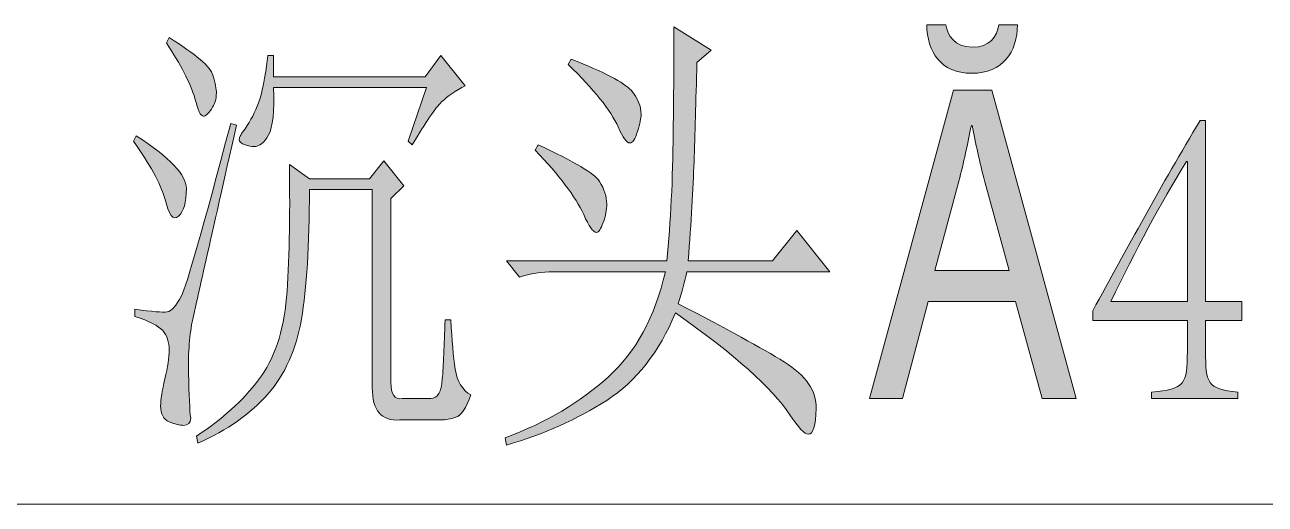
# Model space of a CAD drawing. Header units: inches. Extents: x 57 to 395, y 104 to 257.
# Drawn here: x 166.78 to 185.92, y 229.64 to 237.04 of the extents above; entities that cross this region are included whole.
import ezdxf

# ---------------------------------------------------------------- set-up
doc = ezdxf.new("R2010")
doc.units = ezdxf.units.IN
doc.header["$MEASUREMENT"] = 0

# ---------------------------------------------------------------- blocks, each defined once
blk = doc.blocks.new('block 208')
at = {"color": 4, "lineweight": 15}
blk.add_lwpolyline([(205.199, 229.638), (165.002, 229.638)], dxfattribs=at)
blk = doc.blocks.new('block 211')
at = {"lineweight": 0}
blk.add_open_spline([(168.499, 235.324), (169.014, 234.993), (169.272, 234.721), (169.272, 234.51), (169.272, 234.298), (169.231, 234.156), (169.15, 234.083), (169.069, 234.009), (169, 234.101), (168.941, 234.358), (168.867, 234.597), (168.705, 234.892), (168.455, 235.241), (168.455, 235.241), (168.499, 235.324), (168.499, 235.324)], degree=3, knots=[0, 0, 0, 0, 1, 1, 1, 2, 2, 2, 3, 3, 3, 4, 4, 4, 5, 5, 5, 5], dxfattribs=at)
blk = doc.blocks.new('block 212')
at = {"lineweight": 0}
blk.add_open_spline([(170.044, 235.489), (169.647, 233.724), (169.423, 232.726), (169.371, 232.496), (169.32, 232.266), (169.298, 231.986), (169.305, 231.655), (169.312, 231.324), (169.323, 231.094), (169.338, 230.965), (169.338, 230.892), (169.301, 230.855), (169.228, 230.855), (169.169, 230.855), (169.095, 230.873), (169.007, 230.91), (168.919, 230.947), (168.874, 231.03), (168.874, 231.158), (168.874, 231.25), (168.897, 231.388), (168.941, 231.572), (168.985, 231.756), (169.007, 231.903), (169.007, 232.013), (169.007, 232.142), (168.974, 232.243), (168.908, 232.317), (168.841, 232.39), (168.698, 232.464), (168.477, 232.537), (168.477, 232.537), (168.477, 232.648), (168.477, 232.648), (168.742, 232.611), (168.908, 232.597), (168.974, 232.607), (169.04, 232.616), (169.114, 232.698), (169.194, 232.855), (169.275, 233.011), (169.529, 233.898), (169.956, 235.517), (169.956, 235.517), (170.044, 235.489), (170.044, 235.489)], degree=3, knots=[0, 0, 0, 0, 1, 1, 1, 2, 2, 2, 3, 3, 3, 4, 4, 4, 5, 5, 5, 6, 6, 6, 7, 7, 7, 8, 8, 8, 9, 9, 9, 10, 10, 10, 11, 11, 11, 12, 12, 12, 13, 13, 13, 14, 14, 14, 15, 15, 15, 15], dxfattribs=at)
blk = doc.blocks.new('block 213')
at = {"lineweight": 0}
blk.add_open_spline([(169.007, 236.841), (169.419, 236.583), (169.643, 236.39), (169.68, 236.262), (169.717, 236.133), (169.735, 236.041), (169.735, 235.986), (169.735, 235.894), (169.71, 235.811), (169.658, 235.738), (169.606, 235.664), (169.566, 235.627), (169.537, 235.627), (169.492, 235.627), (169.448, 235.719), (169.404, 235.903), (169.331, 236.142), (169.183, 236.427), (168.963, 236.758), (168.963, 236.758), (169.007, 236.841), (169.007, 236.841)], degree=3, knots=[0, 0, 0, 0, 1, 1, 1, 2, 2, 2, 3, 3, 3, 4, 4, 4, 5, 5, 5, 6, 6, 6, 7, 7, 7, 7], dxfattribs=at)
blk = doc.blocks.new('block 214')
at = {"lineweight": 0}
blk.add_open_spline([(170.861, 234.883), (170.861, 234.883), (171.17, 234.662), (171.17, 234.662), (171.17, 234.662), (172.097, 234.662), (172.097, 234.662), (172.097, 234.662), (172.317, 234.938), (172.317, 234.938), (172.317, 234.938), (172.627, 234.551), (172.627, 234.551), (172.627, 234.551), (172.428, 234.358), (172.428, 234.358), (172.428, 234.358), (172.428, 231.517), (172.428, 231.517), (172.428, 231.333), (172.486, 231.25), (172.604, 231.269), (172.604, 231.269), (173.046, 231.269), (173.046, 231.269), (173.148, 231.269), (173.207, 231.37), (173.222, 231.572), (173.237, 231.774), (173.251, 232.078), (173.266, 232.482), (173.266, 232.482), (173.355, 232.482), (173.355, 232.482), (173.369, 232.17), (173.391, 231.917), (173.421, 231.724), (173.45, 231.531), (173.531, 231.397), (173.663, 231.324), (173.59, 231.122), (173.513, 231.006), (173.432, 230.979), (173.351, 230.951), (173.273, 230.938), (173.2, 230.938), (173.2, 230.938), (172.56, 230.938), (172.56, 230.938), (172.281, 230.92), (172.141, 231.085), (172.141, 231.434), (172.141, 231.434), (172.141, 234.496), (172.141, 234.496), (172.141, 234.496), (171.17, 234.496), (171.17, 234.496), (171.17, 233.632), (171.129, 232.965), (171.048, 232.496), (170.967, 232.027), (170.795, 231.641), (170.53, 231.338), (170.265, 231.034), (169.904, 230.782), (169.448, 230.579), (169.448, 230.579), (169.426, 230.689), (169.426, 230.689), (169.824, 230.947), (170.144, 231.237), (170.386, 231.558), (170.629, 231.88), (170.773, 232.303), (170.817, 232.827), (170.861, 233.352), (170.875, 234.036), (170.861, 234.883)], degree=3, knots=[0, 0, 0, 0, 1, 1, 1, 2, 2, 2, 3, 3, 3, 4, 4, 4, 5, 5, 5, 6, 6, 6, 7, 7, 7, 8, 8, 8, 9, 9, 9, 10, 10, 10, 11, 11, 11, 12, 12, 12, 13, 13, 13, 14, 14, 14, 15, 15, 15, 16, 16, 16, 17, 17, 17, 18, 18, 18, 19, 19, 19, 20, 20, 20, 21, 21, 21, 22, 22, 22, 23, 23, 23, 24, 24, 24, 25, 25, 25, 26, 26, 26, 26], dxfattribs=at)
blk = doc.blocks.new('block 215')
at = {"lineweight": 0}
blk.add_open_spline([(172.693, 235.241), (172.693, 235.241), (172.98, 236.069), (172.98, 236.069), (172.98, 236.069), (170.618, 236.069), (170.618, 236.069), (170.632, 235.701), (170.607, 235.457), (170.541, 235.338), (170.475, 235.218), (170.398, 235.159), (170.309, 235.159), (170.279, 235.159), (170.235, 235.167), (170.177, 235.186), (170.118, 235.204), (170.088, 235.232), (170.088, 235.269), (170.088, 235.305), (170.118, 235.36), (170.177, 235.434), (170.265, 235.563), (170.334, 235.696), (170.386, 235.834), (170.438, 235.972), (170.486, 236.216), (170.53, 236.565), (170.53, 236.565), (170.618, 236.565), (170.618, 236.565), (170.618, 236.565), (170.618, 236.234), (170.618, 236.234), (170.618, 236.234), (172.958, 236.234), (172.958, 236.234), (172.958, 236.234), (173.2, 236.565), (173.2, 236.565), (173.2, 236.565), (173.575, 236.096), (173.575, 236.096), (173.428, 236.023), (173.307, 235.94), (173.211, 235.848), (173.115, 235.756), (172.965, 235.535), (172.759, 235.186), (172.759, 235.186), (172.693, 235.241), (172.693, 235.241)], degree=3, knots=[0, 0, 0, 0, 1, 1, 1, 2, 2, 2, 3, 3, 3, 4, 4, 4, 5, 5, 5, 6, 6, 6, 7, 7, 7, 8, 8, 8, 9, 9, 9, 10, 10, 10, 11, 11, 11, 12, 12, 12, 13, 13, 13, 14, 14, 14, 15, 15, 15, 16, 16, 16, 17, 17, 17, 17], dxfattribs=at)
blk = doc.blocks.new('block 216')
at = {"lineweight": 0}
blk.add_open_spline([(168.499, 235.324), (169.014, 234.993), (169.272, 234.721), (169.272, 234.51), (169.272, 234.298), (169.231, 234.156), (169.15, 234.083), (169.069, 234.009), (169, 234.101), (168.941, 234.358), (168.867, 234.597), (168.705, 234.892), (168.455, 235.241), (168.455, 235.241), (168.499, 235.324), (168.499, 235.324)], degree=3, knots=[0, 0, 0, 0, 1, 1, 1, 2, 2, 2, 3, 3, 3, 4, 4, 4, 5, 5, 5, 5], dxfattribs=at)
blk = doc.blocks.new('block 217')
at = {"lineweight": 0}
blk.add_open_spline([(170.044, 235.489), (169.647, 233.724), (169.423, 232.726), (169.371, 232.496), (169.32, 232.266), (169.298, 231.986), (169.305, 231.655), (169.312, 231.324), (169.323, 231.094), (169.338, 230.965), (169.338, 230.892), (169.301, 230.855), (169.228, 230.855), (169.169, 230.855), (169.095, 230.873), (169.007, 230.91), (168.919, 230.947), (168.874, 231.03), (168.874, 231.158), (168.874, 231.25), (168.897, 231.388), (168.941, 231.572), (168.985, 231.756), (169.007, 231.903), (169.007, 232.013), (169.007, 232.142), (168.974, 232.243), (168.908, 232.317), (168.841, 232.39), (168.698, 232.464), (168.477, 232.537), (168.477, 232.537), (168.477, 232.648), (168.477, 232.648), (168.742, 232.611), (168.908, 232.597), (168.974, 232.607), (169.04, 232.616), (169.114, 232.698), (169.194, 232.855), (169.275, 233.011), (169.529, 233.898), (169.956, 235.517), (169.956, 235.517), (170.044, 235.489), (170.044, 235.489)], degree=3, knots=[0, 0, 0, 0, 1, 1, 1, 2, 2, 2, 3, 3, 3, 4, 4, 4, 5, 5, 5, 6, 6, 6, 7, 7, 7, 8, 8, 8, 9, 9, 9, 10, 10, 10, 11, 11, 11, 12, 12, 12, 13, 13, 13, 14, 14, 14, 15, 15, 15, 15], dxfattribs=at)
blk = doc.blocks.new('block 218')
at = {"lineweight": 0}
blk.add_open_spline([(169.007, 236.841), (169.419, 236.583), (169.643, 236.39), (169.68, 236.262), (169.717, 236.133), (169.735, 236.041), (169.735, 235.986), (169.735, 235.894), (169.71, 235.811), (169.658, 235.738), (169.606, 235.664), (169.566, 235.627), (169.537, 235.627), (169.492, 235.627), (169.448, 235.719), (169.404, 235.903), (169.331, 236.142), (169.183, 236.427), (168.963, 236.758), (168.963, 236.758), (169.007, 236.841), (169.007, 236.841)], degree=3, knots=[0, 0, 0, 0, 1, 1, 1, 2, 2, 2, 3, 3, 3, 4, 4, 4, 5, 5, 5, 6, 6, 6, 7, 7, 7, 7], dxfattribs=at)
blk = doc.blocks.new('block 219')
at = {"lineweight": 0}
blk.add_open_spline([(170.861, 234.883), (170.861, 234.883), (171.17, 234.662), (171.17, 234.662), (171.17, 234.662), (172.097, 234.662), (172.097, 234.662), (172.097, 234.662), (172.317, 234.938), (172.317, 234.938), (172.317, 234.938), (172.627, 234.551), (172.627, 234.551), (172.627, 234.551), (172.428, 234.358), (172.428, 234.358), (172.428, 234.358), (172.428, 231.517), (172.428, 231.517), (172.428, 231.333), (172.486, 231.25), (172.604, 231.269), (172.604, 231.269), (173.046, 231.269), (173.046, 231.269), (173.148, 231.269), (173.207, 231.37), (173.222, 231.572), (173.237, 231.774), (173.251, 232.078), (173.266, 232.482), (173.266, 232.482), (173.355, 232.482), (173.355, 232.482), (173.369, 232.17), (173.391, 231.917), (173.421, 231.724), (173.45, 231.531), (173.531, 231.397), (173.663, 231.324), (173.59, 231.122), (173.513, 231.006), (173.432, 230.979), (173.351, 230.951), (173.273, 230.938), (173.2, 230.938), (173.2, 230.938), (172.56, 230.938), (172.56, 230.938), (172.281, 230.92), (172.141, 231.085), (172.141, 231.434), (172.141, 231.434), (172.141, 234.496), (172.141, 234.496), (172.141, 234.496), (171.17, 234.496), (171.17, 234.496), (171.17, 233.632), (171.129, 232.965), (171.048, 232.496), (170.967, 232.027), (170.795, 231.641), (170.53, 231.338), (170.265, 231.034), (169.904, 230.782), (169.448, 230.579), (169.448, 230.579), (169.426, 230.689), (169.426, 230.689), (169.824, 230.947), (170.144, 231.237), (170.386, 231.558), (170.629, 231.88), (170.773, 232.303), (170.817, 232.827), (170.861, 233.352), (170.875, 234.036), (170.861, 234.883)], degree=3, knots=[0, 0, 0, 0, 1, 1, 1, 2, 2, 2, 3, 3, 3, 4, 4, 4, 5, 5, 5, 6, 6, 6, 7, 7, 7, 8, 8, 8, 9, 9, 9, 10, 10, 10, 11, 11, 11, 12, 12, 12, 13, 13, 13, 14, 14, 14, 15, 15, 15, 16, 16, 16, 17, 17, 17, 18, 18, 18, 19, 19, 19, 20, 20, 20, 21, 21, 21, 22, 22, 22, 23, 23, 23, 24, 24, 24, 25, 25, 25, 26, 26, 26, 26], dxfattribs=at)
blk = doc.blocks.new('block 220')
at = {"lineweight": 0}
blk.add_open_spline([(172.693, 235.241), (172.693, 235.241), (172.98, 236.069), (172.98, 236.069), (172.98, 236.069), (170.618, 236.069), (170.618, 236.069), (170.632, 235.701), (170.607, 235.457), (170.541, 235.338), (170.475, 235.218), (170.398, 235.159), (170.309, 235.159), (170.279, 235.159), (170.235, 235.167), (170.177, 235.186), (170.118, 235.204), (170.088, 235.232), (170.088, 235.269), (170.088, 235.305), (170.118, 235.36), (170.177, 235.434), (170.265, 235.563), (170.334, 235.696), (170.386, 235.834), (170.438, 235.972), (170.486, 236.216), (170.53, 236.565), (170.53, 236.565), (170.618, 236.565), (170.618, 236.565), (170.618, 236.565), (170.618, 236.234), (170.618, 236.234), (170.618, 236.234), (172.958, 236.234), (172.958, 236.234), (172.958, 236.234), (173.2, 236.565), (173.2, 236.565), (173.2, 236.565), (173.575, 236.096), (173.575, 236.096), (173.428, 236.023), (173.307, 235.94), (173.211, 235.848), (173.115, 235.756), (172.965, 235.535), (172.759, 235.186), (172.759, 235.186), (172.693, 235.241), (172.693, 235.241)], degree=3, knots=[0, 0, 0, 0, 1, 1, 1, 2, 2, 2, 3, 3, 3, 4, 4, 4, 5, 5, 5, 6, 6, 6, 7, 7, 7, 8, 8, 8, 9, 9, 9, 10, 10, 10, 11, 11, 11, 12, 12, 12, 13, 13, 13, 14, 14, 14, 15, 15, 15, 16, 16, 16, 17, 17, 17, 17], dxfattribs=at)
blk = doc.blocks.new('block 221')
h = blk.add_hatch(color=2)
h.dxf.hatch_style = 2
edge = h.paths.add_edge_path()
edge.add_spline(control_points=[(168.499, 235.324), (169.014, 234.993), (169.272, 234.721), (169.272, 234.51), (169.272, 234.298), (169.231, 234.156), (169.15, 234.083), (169.069, 234.009), (169, 234.101), (168.941, 234.358), (168.867, 234.597), (168.705, 234.892), (168.455, 235.241), (168.455, 235.241), (168.499, 235.324), (168.499, 235.324)], knot_values=[0, 0, 0, 0, 1, 1, 1, 2, 2, 2, 3, 3, 3, 4, 4, 4, 5, 5, 5, 5], degree=3, periodic=1)
edge = h.paths.add_edge_path()
edge.add_spline(control_points=[(170.044, 235.489), (169.647, 233.724), (169.423, 232.726), (169.371, 232.496), (169.32, 232.266), (169.298, 231.986), (169.305, 231.655), (169.312, 231.324), (169.323, 231.094), (169.338, 230.965), (169.338, 230.892), (169.301, 230.855), (169.228, 230.855), (169.169, 230.855), (169.095, 230.873), (169.007, 230.91), (168.919, 230.947), (168.874, 231.03), (168.874, 231.158), (168.874, 231.25), (168.897, 231.388), (168.941, 231.572), (168.985, 231.756), (169.007, 231.903), (169.007, 232.013), (169.007, 232.142), (168.974, 232.243), (168.908, 232.317), (168.841, 232.39), (168.698, 232.464), (168.477, 232.537), (168.477, 232.537), (168.477, 232.648), (168.477, 232.648), (168.742, 232.611), (168.908, 232.597), (168.974, 232.607), (169.04, 232.616), (169.114, 232.698), (169.194, 232.855), (169.275, 233.011), (169.529, 233.898), (169.956, 235.517), (169.956, 235.517), (170.044, 235.489), (170.044, 235.489)], knot_values=[0, 0, 0, 0, 1, 1, 1, 2, 2, 2, 3, 3, 3, 4, 4, 4, 5, 5, 5, 6, 6, 6, 7, 7, 7, 8, 8, 8, 9, 9, 9, 10, 10, 10, 11, 11, 11, 12, 12, 12, 13, 13, 13, 14, 14, 14, 15, 15, 15, 15], degree=3, periodic=1)
edge = h.paths.add_edge_path()
edge.add_spline(control_points=[(169.007, 236.841), (169.419, 236.583), (169.643, 236.39), (169.68, 236.262), (169.717, 236.133), (169.735, 236.041), (169.735, 235.986), (169.735, 235.894), (169.71, 235.811), (169.658, 235.738), (169.606, 235.664), (169.566, 235.627), (169.537, 235.627), (169.492, 235.627), (169.448, 235.719), (169.404, 235.903), (169.331, 236.142), (169.183, 236.427), (168.963, 236.758), (168.963, 236.758), (169.007, 236.841), (169.007, 236.841)], knot_values=[0, 0, 0, 0, 1, 1, 1, 2, 2, 2, 3, 3, 3, 4, 4, 4, 5, 5, 5, 6, 6, 6, 7, 7, 7, 7], degree=3, periodic=1)
edge = h.paths.add_edge_path()
edge.add_spline(control_points=[(170.861, 234.883), (170.861, 234.883), (171.17, 234.662), (171.17, 234.662), (171.17, 234.662), (172.097, 234.662), (172.097, 234.662), (172.097, 234.662), (172.317, 234.938), (172.317, 234.938), (172.317, 234.938), (172.627, 234.551), (172.627, 234.551), (172.627, 234.551), (172.428, 234.358), (172.428, 234.358), (172.428, 234.358), (172.428, 231.517), (172.428, 231.517), (172.428, 231.333), (172.486, 231.25), (172.604, 231.269), (172.604, 231.269), (173.046, 231.269), (173.046, 231.269), (173.148, 231.269), (173.207, 231.37), (173.222, 231.572), (173.237, 231.774), (173.251, 232.078), (173.266, 232.482), (173.266, 232.482), (173.355, 232.482), (173.355, 232.482), (173.369, 232.17), (173.391, 231.917), (173.421, 231.724), (173.45, 231.531), (173.531, 231.397), (173.663, 231.324), (173.59, 231.122), (173.513, 231.006), (173.432, 230.979), (173.351, 230.951), (173.273, 230.938), (173.2, 230.938), (173.2, 230.938), (172.56, 230.938), (172.56, 230.938), (172.281, 230.92), (172.141, 231.085), (172.141, 231.434), (172.141, 231.434), (172.141, 234.496), (172.141, 234.496), (172.141, 234.496), (171.17, 234.496), (171.17, 234.496), (171.17, 233.632), (171.129, 232.965), (171.048, 232.496), (170.967, 232.027), (170.795, 231.641), (170.53, 231.338), (170.265, 231.034), (169.904, 230.782), (169.448, 230.579), (169.448, 230.579), (169.426, 230.689), (169.426, 230.689), (169.824, 230.947), (170.144, 231.237), (170.386, 231.558), (170.629, 231.88), (170.773, 232.303), (170.817, 232.827), (170.861, 233.352), (170.875, 234.036), (170.861, 234.883)], knot_values=[0, 0, 0, 0, 1, 1, 1, 2, 2, 2, 3, 3, 3, 4, 4, 4, 5, 5, 5, 6, 6, 6, 7, 7, 7, 8, 8, 8, 9, 9, 9, 10, 10, 10, 11, 11, 11, 12, 12, 12, 13, 13, 13, 14, 14, 14, 15, 15, 15, 16, 16, 16, 17, 17, 17, 18, 18, 18, 19, 19, 19, 20, 20, 20, 21, 21, 21, 22, 22, 22, 23, 23, 23, 24, 24, 24, 25, 25, 25, 26, 26, 26, 26], degree=3, periodic=1)
edge = h.paths.add_edge_path()
edge.add_spline(control_points=[(172.693, 235.241), (172.693, 235.241), (172.98, 236.069), (172.98, 236.069), (172.98, 236.069), (170.618, 236.069), (170.618, 236.069), (170.632, 235.701), (170.607, 235.457), (170.541, 235.338), (170.475, 235.218), (170.398, 235.159), (170.309, 235.159), (170.279, 235.159), (170.235, 235.167), (170.177, 235.186), (170.118, 235.204), (170.088, 235.232), (170.088, 235.269), (170.088, 235.305), (170.118, 235.36), (170.177, 235.434), (170.265, 235.563), (170.334, 235.696), (170.386, 235.834), (170.438, 235.972), (170.486, 236.216), (170.53, 236.565), (170.53, 236.565), (170.618, 236.565), (170.618, 236.565), (170.618, 236.565), (170.618, 236.234), (170.618, 236.234), (170.618, 236.234), (172.958, 236.234), (172.958, 236.234), (172.958, 236.234), (173.2, 236.565), (173.2, 236.565), (173.2, 236.565), (173.575, 236.096), (173.575, 236.096), (173.428, 236.023), (173.307, 235.94), (173.211, 235.848), (173.115, 235.756), (172.965, 235.535), (172.759, 235.186), (172.759, 235.186), (172.693, 235.241), (172.693, 235.241)], knot_values=[0, 0, 0, 0, 1, 1, 1, 2, 2, 2, 3, 3, 3, 4, 4, 4, 5, 5, 5, 6, 6, 6, 7, 7, 7, 8, 8, 8, 9, 9, 9, 10, 10, 10, 11, 11, 11, 12, 12, 12, 13, 13, 13, 14, 14, 14, 15, 15, 15, 16, 16, 16, 17, 17, 17, 17], degree=3, periodic=1)
at = {"lineweight": 0}
for points, knots in [([(169.007, 236.841), (169.419, 236.583), (169.643, 236.39), (169.68, 236.262), (169.717, 236.133), (169.735, 236.041), (169.735, 235.986), (169.735, 235.894), (169.71, 235.811), (169.658, 235.738), (169.606, 235.664), (169.566, 235.627), (169.537, 235.627), (169.492, 235.627), (169.448, 235.719), (169.404, 235.903), (169.331, 236.142), (169.183, 236.427), (168.963, 236.758), (168.963, 236.758), (169.007, 236.841), (169.007, 236.841)], [0, 0, 0, 0, 1, 1, 1, 2, 2, 2, 3, 3, 3, 4, 4, 4, 5, 5, 5, 6, 6, 6, 7, 7, 7, 7]), ([(172.693, 235.241), (172.693, 235.241), (172.98, 236.069), (172.98, 236.069), (172.98, 236.069), (170.618, 236.069), (170.618, 236.069), (170.632, 235.701), (170.607, 235.457), (170.541, 235.338), (170.475, 235.218), (170.398, 235.159), (170.309, 235.159), (170.279, 235.159), (170.235, 235.167), (170.177, 235.186), (170.118, 235.204), (170.088, 235.232), (170.088, 235.269), (170.088, 235.305), (170.118, 235.36), (170.177, 235.434), (170.265, 235.563), (170.334, 235.696), (170.386, 235.834), (170.438, 235.972), (170.486, 236.216), (170.53, 236.565), (170.53, 236.565), (170.618, 236.565), (170.618, 236.565), (170.618, 236.565), (170.618, 236.234), (170.618, 236.234), (170.618, 236.234), (172.958, 236.234), (172.958, 236.234), (172.958, 236.234), (173.2, 236.565), (173.2, 236.565), (173.2, 236.565), (173.575, 236.096), (173.575, 236.096), (173.428, 236.023), (173.307, 235.94), (173.211, 235.848), (173.115, 235.756), (172.965, 235.535), (172.759, 235.186), (172.759, 235.186), (172.693, 235.241), (172.693, 235.241)], [0, 0, 0, 0, 1, 1, 1, 2, 2, 2, 3, 3, 3, 4, 4, 4, 5, 5, 5, 6, 6, 6, 7, 7, 7, 8, 8, 8, 9, 9, 9, 10, 10, 10, 11, 11, 11, 12, 12, 12, 13, 13, 13, 14, 14, 14, 15, 15, 15, 16, 16, 16, 17, 17, 17, 17]), ([(170.044, 235.489), (169.647, 233.724), (169.423, 232.726), (169.371, 232.496), (169.32, 232.266), (169.298, 231.986), (169.305, 231.655), (169.312, 231.324), (169.323, 231.094), (169.338, 230.965), (169.338, 230.892), (169.301, 230.855), (169.228, 230.855), (169.169, 230.855), (169.095, 230.873), (169.007, 230.91), (168.919, 230.947), (168.874, 231.03), (168.874, 231.158), (168.874, 231.25), (168.897, 231.388), (168.941, 231.572), (168.985, 231.756), (169.007, 231.903), (169.007, 232.013), (169.007, 232.142), (168.974, 232.243), (168.908, 232.317), (168.841, 232.39), (168.698, 232.464), (168.477, 232.537), (168.477, 232.537), (168.477, 232.648), (168.477, 232.648), (168.742, 232.611), (168.908, 232.597), (168.974, 232.607), (169.04, 232.616), (169.114, 232.698), (169.194, 232.855), (169.275, 233.011), (169.529, 233.898), (169.956, 235.517), (169.956, 235.517), (170.044, 235.489), (170.044, 235.489)], [0, 0, 0, 0, 1, 1, 1, 2, 2, 2, 3, 3, 3, 4, 4, 4, 5, 5, 5, 6, 6, 6, 7, 7, 7, 8, 8, 8, 9, 9, 9, 10, 10, 10, 11, 11, 11, 12, 12, 12, 13, 13, 13, 14, 14, 14, 15, 15, 15, 15]), ([(168.499, 235.324), (169.014, 234.993), (169.272, 234.721), (169.272, 234.51), (169.272, 234.298), (169.231, 234.156), (169.15, 234.083), (169.069, 234.009), (169, 234.101), (168.941, 234.358), (168.867, 234.597), (168.705, 234.892), (168.455, 235.241), (168.455, 235.241), (168.499, 235.324), (168.499, 235.324)], [0, 0, 0, 0, 1, 1, 1, 2, 2, 2, 3, 3, 3, 4, 4, 4, 5, 5, 5, 5]), ([(170.861, 234.883), (170.861, 234.883), (171.17, 234.662), (171.17, 234.662), (171.17, 234.662), (172.097, 234.662), (172.097, 234.662), (172.097, 234.662), (172.317, 234.938), (172.317, 234.938), (172.317, 234.938), (172.627, 234.551), (172.627, 234.551), (172.627, 234.551), (172.428, 234.358), (172.428, 234.358), (172.428, 234.358), (172.428, 231.517), (172.428, 231.517), (172.428, 231.333), (172.486, 231.25), (172.604, 231.269), (172.604, 231.269), (173.046, 231.269), (173.046, 231.269), (173.148, 231.269), (173.207, 231.37), (173.222, 231.572), (173.237, 231.774), (173.251, 232.078), (173.266, 232.482), (173.266, 232.482), (173.355, 232.482), (173.355, 232.482), (173.369, 232.17), (173.391, 231.917), (173.421, 231.724), (173.45, 231.531), (173.531, 231.397), (173.663, 231.324), (173.59, 231.122), (173.513, 231.006), (173.432, 230.979), (173.351, 230.951), (173.273, 230.938), (173.2, 230.938), (173.2, 230.938), (172.56, 230.938), (172.56, 230.938), (172.281, 230.92), (172.141, 231.085), (172.141, 231.434), (172.141, 231.434), (172.141, 234.496), (172.141, 234.496), (172.141, 234.496), (171.17, 234.496), (171.17, 234.496), (171.17, 233.632), (171.129, 232.965), (171.048, 232.496), (170.967, 232.027), (170.795, 231.641), (170.53, 231.338), (170.265, 231.034), (169.904, 230.782), (169.448, 230.579), (169.448, 230.579), (169.426, 230.689), (169.426, 230.689), (169.824, 230.947), (170.144, 231.237), (170.386, 231.558), (170.629, 231.88), (170.773, 232.303), (170.817, 232.827), (170.861, 233.352), (170.875, 234.036), (170.861, 234.883)], [0, 0, 0, 0, 1, 1, 1, 2, 2, 2, 3, 3, 3, 4, 4, 4, 5, 5, 5, 6, 6, 6, 7, 7, 7, 8, 8, 8, 9, 9, 9, 10, 10, 10, 11, 11, 11, 12, 12, 12, 13, 13, 13, 14, 14, 14, 15, 15, 15, 16, 16, 16, 17, 17, 17, 18, 18, 18, 19, 19, 19, 20, 20, 20, 21, 21, 21, 22, 22, 22, 23, 23, 23, 24, 24, 24, 25, 25, 25, 26, 26, 26, 26])]:
    blk.add_open_spline(points, degree=3, knots=knots, dxfattribs=at)
blk = doc.blocks.new('block 222')
at = {"lineweight": 0}
blk.add_open_spline([(177.371, 236.648), (177.371, 236.648), (177.151, 236.455), (177.151, 236.455), (177.136, 235.848), (177.121, 235.338), (177.107, 234.924), (177.092, 234.51), (177.062, 234), (177.018, 233.393), (177.018, 233.393), (178.32, 233.393), (178.32, 233.393), (178.32, 233.393), (178.695, 233.862), (178.695, 233.862), (178.695, 233.862), (179.203, 233.227), (179.203, 233.227), (179.203, 233.227), (176.996, 233.227), (176.996, 233.227), (176.967, 233.08), (176.922, 232.914), (176.864, 232.731), (177.614, 232.345), (178.158, 232.046), (178.497, 231.834), (178.835, 231.622), (179.001, 231.383), (178.993, 231.117), (178.986, 230.85), (178.945, 230.717), (178.872, 230.717), (178.813, 230.717), (178.717, 230.818), (178.585, 231.02), (178.32, 231.425), (177.732, 231.949), (176.82, 232.593), (176.569, 231.986), (176.216, 231.535), (175.76, 231.241), (175.304, 230.947), (174.789, 230.717), (174.215, 230.551), (174.215, 230.551), (174.193, 230.662), (174.193, 230.662), (174.826, 230.901), (175.355, 231.214), (175.782, 231.6), (176.209, 231.986), (176.503, 232.528), (176.665, 233.227), (176.665, 233.227), (174.944, 233.227), (174.944, 233.227), (174.752, 233.227), (174.576, 233.2), (174.414, 233.145), (174.414, 233.145), (174.215, 233.393), (174.215, 233.393), (174.215, 233.393), (176.687, 233.393), (176.687, 233.393), (176.746, 234), (176.779, 234.657), (176.786, 235.365), (176.794, 236.073), (176.797, 236.62), (176.797, 237.007), (176.797, 237.007), (177.371, 236.648), (177.371, 236.648)], degree=3, knots=[0, 0, 0, 0, 1, 1, 1, 2, 2, 2, 3, 3, 3, 4, 4, 4, 5, 5, 5, 6, 6, 6, 7, 7, 7, 8, 8, 8, 9, 9, 9, 10, 10, 10, 11, 11, 11, 12, 12, 12, 13, 13, 13, 14, 14, 14, 15, 15, 15, 16, 16, 16, 17, 17, 17, 18, 18, 18, 19, 19, 19, 20, 20, 20, 21, 21, 21, 22, 22, 22, 23, 23, 23, 24, 24, 24, 25, 25, 25, 25], dxfattribs=at)
blk = doc.blocks.new('block 223')
at = {"lineweight": 0}
blk.add_open_spline([(174.701, 235.186), (175.26, 234.928), (175.576, 234.74), (175.65, 234.62), (175.723, 234.5), (175.76, 234.386), (175.76, 234.276), (175.76, 234.183), (175.742, 234.087), (175.705, 233.986), (175.668, 233.885), (175.635, 233.834), (175.606, 233.834), (175.547, 233.834), (175.481, 233.926), (175.407, 234.11), (175.275, 234.386), (175.024, 234.717), (174.657, 235.103), (174.657, 235.103), (174.701, 235.186), (174.701, 235.186)], degree=3, knots=[0, 0, 0, 0, 1, 1, 1, 2, 2, 2, 3, 3, 3, 4, 4, 4, 5, 5, 5, 6, 6, 6, 7, 7, 7, 7], dxfattribs=at)
blk = doc.blocks.new('block 224')
at = {"lineweight": 0}
blk.add_open_spline([(175.209, 236.51), (175.723, 236.307), (176.032, 236.147), (176.135, 236.027), (176.238, 235.907), (176.29, 235.783), (176.29, 235.655), (176.29, 235.6), (176.271, 235.512), (176.235, 235.393), (176.198, 235.273), (176.157, 235.214), (176.113, 235.214), (176.069, 235.214), (176.01, 235.296), (175.937, 235.462), (175.819, 235.719), (175.562, 236.041), (175.165, 236.427), (175.165, 236.427), (175.209, 236.51), (175.209, 236.51)], degree=3, knots=[0, 0, 0, 0, 1, 1, 1, 2, 2, 2, 3, 3, 3, 4, 4, 4, 5, 5, 5, 6, 6, 6, 7, 7, 7, 7], dxfattribs=at)
blk = doc.blocks.new('block 225')
at = {"lineweight": 0}
blk.add_open_spline([(177.371, 236.648), (177.371, 236.648), (177.151, 236.455), (177.151, 236.455), (177.136, 235.848), (177.121, 235.338), (177.107, 234.924), (177.092, 234.51), (177.062, 234), (177.018, 233.393), (177.018, 233.393), (178.32, 233.393), (178.32, 233.393), (178.32, 233.393), (178.695, 233.862), (178.695, 233.862), (178.695, 233.862), (179.203, 233.227), (179.203, 233.227), (179.203, 233.227), (176.996, 233.227), (176.996, 233.227), (176.967, 233.08), (176.922, 232.914), (176.864, 232.731), (177.614, 232.345), (178.158, 232.046), (178.497, 231.834), (178.835, 231.622), (179.001, 231.383), (178.993, 231.117), (178.986, 230.85), (178.945, 230.717), (178.872, 230.717), (178.813, 230.717), (178.717, 230.818), (178.585, 231.02), (178.32, 231.425), (177.732, 231.949), (176.82, 232.593), (176.569, 231.986), (176.216, 231.535), (175.76, 231.241), (175.304, 230.947), (174.789, 230.717), (174.215, 230.551), (174.215, 230.551), (174.193, 230.662), (174.193, 230.662), (174.826, 230.901), (175.355, 231.214), (175.782, 231.6), (176.209, 231.986), (176.503, 232.528), (176.665, 233.227), (176.665, 233.227), (174.944, 233.227), (174.944, 233.227), (174.752, 233.227), (174.576, 233.2), (174.414, 233.145), (174.414, 233.145), (174.215, 233.393), (174.215, 233.393), (174.215, 233.393), (176.687, 233.393), (176.687, 233.393), (176.746, 234), (176.779, 234.657), (176.786, 235.365), (176.794, 236.073), (176.797, 236.62), (176.797, 237.007), (176.797, 237.007), (177.371, 236.648), (177.371, 236.648)], degree=3, knots=[0, 0, 0, 0, 1, 1, 1, 2, 2, 2, 3, 3, 3, 4, 4, 4, 5, 5, 5, 6, 6, 6, 7, 7, 7, 8, 8, 8, 9, 9, 9, 10, 10, 10, 11, 11, 11, 12, 12, 12, 13, 13, 13, 14, 14, 14, 15, 15, 15, 16, 16, 16, 17, 17, 17, 18, 18, 18, 19, 19, 19, 20, 20, 20, 21, 21, 21, 22, 22, 22, 23, 23, 23, 24, 24, 24, 25, 25, 25, 25], dxfattribs=at)
blk = doc.blocks.new('block 226')
at = {"lineweight": 0}
blk.add_open_spline([(174.701, 235.186), (175.26, 234.928), (175.576, 234.74), (175.65, 234.62), (175.723, 234.5), (175.76, 234.386), (175.76, 234.276), (175.76, 234.183), (175.742, 234.087), (175.705, 233.986), (175.668, 233.885), (175.635, 233.834), (175.606, 233.834), (175.547, 233.834), (175.481, 233.926), (175.407, 234.11), (175.275, 234.386), (175.024, 234.717), (174.657, 235.103), (174.657, 235.103), (174.701, 235.186), (174.701, 235.186)], degree=3, knots=[0, 0, 0, 0, 1, 1, 1, 2, 2, 2, 3, 3, 3, 4, 4, 4, 5, 5, 5, 6, 6, 6, 7, 7, 7, 7], dxfattribs=at)
blk = doc.blocks.new('block 227')
at = {"lineweight": 0}
blk.add_open_spline([(175.209, 236.51), (175.723, 236.307), (176.032, 236.147), (176.135, 236.027), (176.238, 235.907), (176.29, 235.783), (176.29, 235.655), (176.29, 235.6), (176.271, 235.512), (176.235, 235.393), (176.198, 235.273), (176.157, 235.214), (176.113, 235.214), (176.069, 235.214), (176.01, 235.296), (175.937, 235.462), (175.819, 235.719), (175.562, 236.041), (175.165, 236.427), (175.165, 236.427), (175.209, 236.51), (175.209, 236.51)], degree=3, knots=[0, 0, 0, 0, 1, 1, 1, 2, 2, 2, 3, 3, 3, 4, 4, 4, 5, 5, 5, 6, 6, 6, 7, 7, 7, 7], dxfattribs=at)
blk = doc.blocks.new('block 228')
h = blk.add_hatch(color=2)
h.dxf.hatch_style = 2
edge = h.paths.add_edge_path()
edge.add_spline(control_points=[(177.371, 236.648), (177.371, 236.648), (177.151, 236.455), (177.151, 236.455), (177.136, 235.848), (177.121, 235.338), (177.107, 234.924), (177.092, 234.51), (177.062, 234), (177.018, 233.393), (177.018, 233.393), (178.32, 233.393), (178.32, 233.393), (178.32, 233.393), (178.695, 233.862), (178.695, 233.862), (178.695, 233.862), (179.203, 233.227), (179.203, 233.227), (179.203, 233.227), (176.996, 233.227), (176.996, 233.227), (176.967, 233.08), (176.922, 232.914), (176.864, 232.731), (177.614, 232.345), (178.158, 232.046), (178.497, 231.834), (178.835, 231.622), (179.001, 231.383), (178.993, 231.117), (178.986, 230.85), (178.945, 230.717), (178.872, 230.717), (178.813, 230.717), (178.717, 230.818), (178.585, 231.02), (178.32, 231.425), (177.732, 231.949), (176.82, 232.593), (176.569, 231.986), (176.216, 231.535), (175.76, 231.241), (175.304, 230.947), (174.789, 230.717), (174.215, 230.551), (174.215, 230.551), (174.193, 230.662), (174.193, 230.662), (174.826, 230.901), (175.355, 231.214), (175.782, 231.6), (176.209, 231.986), (176.503, 232.528), (176.665, 233.227), (176.665, 233.227), (174.944, 233.227), (174.944, 233.227), (174.752, 233.227), (174.576, 233.2), (174.414, 233.145), (174.414, 233.145), (174.215, 233.393), (174.215, 233.393), (174.215, 233.393), (176.687, 233.393), (176.687, 233.393), (176.746, 234), (176.779, 234.657), (176.786, 235.365), (176.794, 236.073), (176.797, 236.62), (176.797, 237.007), (176.797, 237.007), (177.371, 236.648), (177.371, 236.648)], knot_values=[0, 0, 0, 0, 1, 1, 1, 2, 2, 2, 3, 3, 3, 4, 4, 4, 5, 5, 5, 6, 6, 6, 7, 7, 7, 8, 8, 8, 9, 9, 9, 10, 10, 10, 11, 11, 11, 12, 12, 12, 13, 13, 13, 14, 14, 14, 15, 15, 15, 16, 16, 16, 17, 17, 17, 18, 18, 18, 19, 19, 19, 20, 20, 20, 21, 21, 21, 22, 22, 22, 23, 23, 23, 24, 24, 24, 25, 25, 25, 25], degree=3, periodic=1)
edge = h.paths.add_edge_path()
edge.add_spline(control_points=[(174.701, 235.186), (175.26, 234.928), (175.576, 234.74), (175.65, 234.62), (175.723, 234.5), (175.76, 234.386), (175.76, 234.276), (175.76, 234.183), (175.742, 234.087), (175.705, 233.986), (175.668, 233.885), (175.635, 233.834), (175.606, 233.834), (175.547, 233.834), (175.481, 233.926), (175.407, 234.11), (175.275, 234.386), (175.024, 234.717), (174.657, 235.103), (174.657, 235.103), (174.701, 235.186), (174.701, 235.186)], knot_values=[0, 0, 0, 0, 1, 1, 1, 2, 2, 2, 3, 3, 3, 4, 4, 4, 5, 5, 5, 6, 6, 6, 7, 7, 7, 7], degree=3, periodic=1)
edge = h.paths.add_edge_path()
edge.add_spline(control_points=[(175.209, 236.51), (175.723, 236.307), (176.032, 236.147), (176.135, 236.027), (176.238, 235.907), (176.29, 235.783), (176.29, 235.655), (176.29, 235.6), (176.271, 235.512), (176.235, 235.393), (176.198, 235.273), (176.157, 235.214), (176.113, 235.214), (176.069, 235.214), (176.01, 235.296), (175.937, 235.462), (175.819, 235.719), (175.562, 236.041), (175.165, 236.427), (175.165, 236.427), (175.209, 236.51), (175.209, 236.51)], knot_values=[0, 0, 0, 0, 1, 1, 1, 2, 2, 2, 3, 3, 3, 4, 4, 4, 5, 5, 5, 6, 6, 6, 7, 7, 7, 7], degree=3, periodic=1)
at = {"lineweight": 0}
for points, knots in [([(177.371, 236.648), (177.371, 236.648), (177.151, 236.455), (177.151, 236.455), (177.136, 235.848), (177.121, 235.338), (177.107, 234.924), (177.092, 234.51), (177.062, 234), (177.018, 233.393), (177.018, 233.393), (178.32, 233.393), (178.32, 233.393), (178.32, 233.393), (178.695, 233.862), (178.695, 233.862), (178.695, 233.862), (179.203, 233.227), (179.203, 233.227), (179.203, 233.227), (176.996, 233.227), (176.996, 233.227), (176.967, 233.08), (176.922, 232.914), (176.864, 232.731), (177.614, 232.345), (178.158, 232.046), (178.497, 231.834), (178.835, 231.622), (179.001, 231.383), (178.993, 231.117), (178.986, 230.85), (178.945, 230.717), (178.872, 230.717), (178.813, 230.717), (178.717, 230.818), (178.585, 231.02), (178.32, 231.425), (177.732, 231.949), (176.82, 232.593), (176.569, 231.986), (176.216, 231.535), (175.76, 231.241), (175.304, 230.947), (174.789, 230.717), (174.215, 230.551), (174.215, 230.551), (174.193, 230.662), (174.193, 230.662), (174.826, 230.901), (175.355, 231.214), (175.782, 231.6), (176.209, 231.986), (176.503, 232.528), (176.665, 233.227), (176.665, 233.227), (174.944, 233.227), (174.944, 233.227), (174.752, 233.227), (174.576, 233.2), (174.414, 233.145), (174.414, 233.145), (174.215, 233.393), (174.215, 233.393), (174.215, 233.393), (176.687, 233.393), (176.687, 233.393), (176.746, 234), (176.779, 234.657), (176.786, 235.365), (176.794, 236.073), (176.797, 236.62), (176.797, 237.007), (176.797, 237.007), (177.371, 236.648), (177.371, 236.648)], [0, 0, 0, 0, 1, 1, 1, 2, 2, 2, 3, 3, 3, 4, 4, 4, 5, 5, 5, 6, 6, 6, 7, 7, 7, 8, 8, 8, 9, 9, 9, 10, 10, 10, 11, 11, 11, 12, 12, 12, 13, 13, 13, 14, 14, 14, 15, 15, 15, 16, 16, 16, 17, 17, 17, 18, 18, 18, 19, 19, 19, 20, 20, 20, 21, 21, 21, 22, 22, 22, 23, 23, 23, 24, 24, 24, 25, 25, 25, 25]), ([(175.209, 236.51), (175.723, 236.307), (176.032, 236.147), (176.135, 236.027), (176.238, 235.907), (176.29, 235.783), (176.29, 235.655), (176.29, 235.6), (176.271, 235.512), (176.235, 235.393), (176.198, 235.273), (176.157, 235.214), (176.113, 235.214), (176.069, 235.214), (176.01, 235.296), (175.937, 235.462), (175.819, 235.719), (175.562, 236.041), (175.165, 236.427), (175.165, 236.427), (175.209, 236.51), (175.209, 236.51)], [0, 0, 0, 0, 1, 1, 1, 2, 2, 2, 3, 3, 3, 4, 4, 4, 5, 5, 5, 6, 6, 6, 7, 7, 7, 7]), ([(174.701, 235.186), (175.26, 234.928), (175.576, 234.74), (175.65, 234.62), (175.723, 234.5), (175.76, 234.386), (175.76, 234.276), (175.76, 234.183), (175.742, 234.087), (175.705, 233.986), (175.668, 233.885), (175.635, 233.834), (175.606, 233.834), (175.547, 233.834), (175.481, 233.926), (175.407, 234.11), (175.275, 234.386), (175.024, 234.717), (174.657, 235.103), (174.657, 235.103), (174.701, 235.186), (174.701, 235.186)], [0, 0, 0, 0, 1, 1, 1, 2, 2, 2, 3, 3, 3, 4, 4, 4, 5, 5, 5, 6, 6, 6, 7, 7, 7, 7])]:
    blk.add_open_spline(points, degree=3, knots=knots, dxfattribs=at)
blk = doc.blocks.new('block 229')
at = {"lineweight": 0}
blk.add_lwpolyline([(180.72, 232.766), (180.325, 231.269), (179.816, 231.269), (181.11, 236.029), (181.704, 236.029), (183.004, 231.269), (182.478, 231.269), (182.071, 232.766), (180.72, 232.766)], dxfattribs=at)
blk = doc.blocks.new('block 230')
at = {"lineweight": 0}
blk.add_open_spline([(180.992, 237.038), (181.025, 236.876), (181.122, 236.693), (181.399, 236.693), (181.676, 236.693), (181.783, 236.855), (181.811, 237.038), (181.811, 237.038), (182.099, 237.038), (182.099, 237.038), (182.094, 236.622), (181.879, 236.29), (181.393, 236.29), (180.912, 236.29), (180.709, 236.622), (180.698, 237.038), (180.698, 237.038), (180.992, 237.038), (180.992, 237.038)], degree=3, knots=[0, 0, 0, 0, 1, 1, 1, 2, 2, 2, 3, 3, 3, 4, 4, 4, 5, 5, 5, 6, 6, 6, 6], dxfattribs=at)
blk = doc.blocks.new('block 231')
at = {"lineweight": 0}
blk.add_open_spline([(181.969, 233.246), (181.969, 233.246), (181.596, 234.616), (181.596, 234.616), (181.512, 234.927), (181.455, 235.209), (181.399, 235.485), (181.399, 235.485), (181.387, 235.485), (181.387, 235.485), (181.331, 235.202), (181.269, 234.913), (181.195, 234.623), (181.195, 234.623), (180.822, 233.246), (180.822, 233.246), (180.822, 233.246), (181.969, 233.246), (181.969, 233.246)], degree=3, knots=[0, 0, 0, 0, 1, 1, 1, 2, 2, 2, 3, 3, 3, 4, 4, 4, 5, 5, 5, 6, 6, 6, 6], dxfattribs=at)
blk = doc.blocks.new('block 232')
at = {"lineweight": 0}
blk.add_lwpolyline([(180.72, 232.766), (180.325, 231.269), (179.816, 231.269), (181.11, 236.029), (181.704, 236.029), (183.004, 231.269), (182.478, 231.269), (182.071, 232.766), (180.72, 232.766)], dxfattribs=at)
blk = doc.blocks.new('block 233')
at = {"lineweight": 0}
blk.add_open_spline([(180.992, 237.038), (181.025, 236.876), (181.122, 236.693), (181.399, 236.693), (181.676, 236.693), (181.783, 236.855), (181.811, 237.038), (181.811, 237.038), (182.099, 237.038), (182.099, 237.038), (182.094, 236.622), (181.879, 236.29), (181.393, 236.29), (180.912, 236.29), (180.709, 236.622), (180.698, 237.038), (180.698, 237.038), (180.992, 237.038), (180.992, 237.038)], degree=3, knots=[0, 0, 0, 0, 1, 1, 1, 2, 2, 2, 3, 3, 3, 4, 4, 4, 5, 5, 5, 6, 6, 6, 6], dxfattribs=at)
blk = doc.blocks.new('block 234')
at = {"lineweight": 0}
blk.add_open_spline([(181.969, 233.246), (181.969, 233.246), (181.596, 234.616), (181.596, 234.616), (181.512, 234.927), (181.455, 235.209), (181.399, 235.485), (181.399, 235.485), (181.387, 235.485), (181.387, 235.485), (181.331, 235.202), (181.269, 234.913), (181.195, 234.623), (181.195, 234.623), (180.822, 233.246), (180.822, 233.246), (180.822, 233.246), (181.969, 233.246), (181.969, 233.246)], degree=3, knots=[0, 0, 0, 0, 1, 1, 1, 2, 2, 2, 3, 3, 3, 4, 4, 4, 5, 5, 5, 6, 6, 6, 6], dxfattribs=at)
blk = doc.blocks.new('block 235')
h = blk.add_hatch(color=2)
h.dxf.hatch_style = 2
h.paths.add_polyline_path([(180.72, 232.766), (180.325, 231.269), (179.816, 231.269), (181.11, 236.029), (181.704, 236.029), (183.004, 231.269), (182.478, 231.269), (182.071, 232.766)])
edge = h.paths.add_edge_path()
edge.add_spline(control_points=[(180.992, 237.038), (181.025, 236.876), (181.122, 236.693), (181.399, 236.693), (181.676, 236.693), (181.783, 236.855), (181.811, 237.038), (181.811, 237.038), (182.099, 237.038), (182.099, 237.038), (182.094, 236.622), (181.879, 236.29), (181.393, 236.29), (180.912, 236.29), (180.709, 236.622), (180.698, 237.038), (180.698, 237.038), (180.992, 237.038), (180.992, 237.038)], knot_values=[0, 0, 0, 0, 1, 1, 1, 2, 2, 2, 3, 3, 3, 4, 4, 4, 5, 5, 5, 6, 6, 6, 6], degree=3, periodic=1)
edge = h.paths.add_edge_path()
edge.add_spline(control_points=[(181.969, 233.246), (181.969, 233.246), (181.596, 234.616), (181.596, 234.616), (181.512, 234.927), (181.455, 235.209), (181.399, 235.485), (181.399, 235.485), (181.387, 235.485), (181.387, 235.485), (181.331, 235.202), (181.269, 234.913), (181.195, 234.623), (181.195, 234.623), (180.822, 233.246), (180.822, 233.246), (180.822, 233.246), (181.969, 233.246), (181.969, 233.246)], knot_values=[0, 0, 0, 0, 1, 1, 1, 2, 2, 2, 3, 3, 3, 4, 4, 4, 5, 5, 5, 6, 6, 6, 6], degree=3, periodic=1)
at = {"lineweight": 0}
blk.add_lwpolyline([(180.72, 232.766), (180.325, 231.269), (179.816, 231.269), (181.11, 236.029), (181.704, 236.029), (183.004, 231.269), (182.478, 231.269), (182.071, 232.766), (180.72, 232.766), (180.72, 232.766)], dxfattribs=at)
for points in [[(180.992, 237.038), (181.025, 236.876), (181.122, 236.693), (181.399, 236.693), (181.676, 236.693), (181.783, 236.855), (181.811, 237.038), (181.811, 237.038), (182.099, 237.038), (182.099, 237.038), (182.094, 236.622), (181.879, 236.29), (181.393, 236.29), (180.912, 236.29), (180.709, 236.622), (180.698, 237.038), (180.698, 237.038), (180.992, 237.038), (180.992, 237.038)], [(181.969, 233.246), (181.969, 233.246), (181.596, 234.616), (181.596, 234.616), (181.512, 234.927), (181.455, 235.209), (181.399, 235.485), (181.399, 235.485), (181.387, 235.485), (181.387, 235.485), (181.331, 235.202), (181.269, 234.913), (181.195, 234.623), (181.195, 234.623), (180.822, 233.246), (180.822, 233.246), (180.822, 233.246), (181.969, 233.246), (181.969, 233.246)]]:
    blk.add_open_spline(points, degree=3, knots=[0, 0, 0, 0, 1, 1, 1, 2, 2, 2, 3, 3, 3, 4, 4, 4, 5, 5, 5, 6, 6, 6, 6], dxfattribs=at)
blk = doc.blocks.new('block 236')
at = {"lineweight": 0}
blk.add_open_spline([(185.003, 235.563), (185.003, 235.563), (185.003, 232.766), (185.003, 232.766), (185.003, 232.766), (185.563, 232.766), (185.563, 232.766), (185.563, 232.766), (185.563, 232.476), (185.563, 232.476), (185.563, 232.476), (185.003, 232.476), (185.003, 232.476), (185.003, 232.476), (185.003, 232.003), (185.003, 232.003), (185.003, 231.509), (185.02, 231.417), (185.5, 231.368), (185.5, 231.368), (185.5, 231.269), (185.5, 231.269), (185.5, 231.269), (184.167, 231.269), (184.167, 231.269), (184.167, 231.269), (184.167, 231.368), (184.167, 231.368), (184.687, 231.417), (184.721, 231.488), (184.721, 231.996), (184.721, 231.996), (184.721, 232.476), (184.721, 232.476), (184.721, 232.476), (183.262, 232.476), (183.262, 232.476), (183.262, 232.476), (183.262, 232.625), (183.262, 232.625), (183.782, 233.578), (184.325, 234.574), (184.918, 235.563), (184.918, 235.563), (185.003, 235.563), (185.003, 235.563)], degree=3, knots=[0, 0, 0, 0, 1, 1, 1, 2, 2, 2, 3, 3, 3, 4, 4, 4, 5, 5, 5, 6, 6, 6, 7, 7, 7, 8, 8, 8, 9, 9, 9, 10, 10, 10, 11, 11, 11, 12, 12, 12, 13, 13, 13, 14, 14, 14, 15, 15, 15, 15], dxfattribs=at)
blk = doc.blocks.new('block 237')
at = {"lineweight": 0}
blk.add_open_spline([(184.721, 232.766), (184.721, 232.766), (184.721, 234.927), (184.721, 234.927), (184.721, 234.927), (184.709, 234.927), (184.709, 234.927), (184.302, 234.277), (183.924, 233.564), (183.539, 232.766), (183.539, 232.766), (184.721, 232.766), (184.721, 232.766)], degree=3, knots=[0, 0, 0, 0, 1, 1, 1, 2, 2, 2, 3, 3, 3, 4, 4, 4, 4], dxfattribs=at)
blk = doc.blocks.new('block 238')
at = {"lineweight": 0}
blk.add_open_spline([(185.003, 235.563), (185.003, 235.563), (185.003, 232.766), (185.003, 232.766), (185.003, 232.766), (185.563, 232.766), (185.563, 232.766), (185.563, 232.766), (185.563, 232.476), (185.563, 232.476), (185.563, 232.476), (185.003, 232.476), (185.003, 232.476), (185.003, 232.476), (185.003, 232.003), (185.003, 232.003), (185.003, 231.509), (185.02, 231.417), (185.5, 231.368), (185.5, 231.368), (185.5, 231.269), (185.5, 231.269), (185.5, 231.269), (184.167, 231.269), (184.167, 231.269), (184.167, 231.269), (184.167, 231.368), (184.167, 231.368), (184.687, 231.417), (184.721, 231.488), (184.721, 231.996), (184.721, 231.996), (184.721, 232.476), (184.721, 232.476), (184.721, 232.476), (183.262, 232.476), (183.262, 232.476), (183.262, 232.476), (183.262, 232.625), (183.262, 232.625), (183.782, 233.578), (184.325, 234.574), (184.918, 235.563), (184.918, 235.563), (185.003, 235.563), (185.003, 235.563)], degree=3, knots=[0, 0, 0, 0, 1, 1, 1, 2, 2, 2, 3, 3, 3, 4, 4, 4, 5, 5, 5, 6, 6, 6, 7, 7, 7, 8, 8, 8, 9, 9, 9, 10, 10, 10, 11, 11, 11, 12, 12, 12, 13, 13, 13, 14, 14, 14, 15, 15, 15, 15], dxfattribs=at)
blk = doc.blocks.new('block 239')
at = {"lineweight": 0}
blk.add_open_spline([(184.721, 232.766), (184.721, 232.766), (184.721, 234.927), (184.721, 234.927), (184.721, 234.927), (184.709, 234.927), (184.709, 234.927), (184.302, 234.277), (183.924, 233.564), (183.539, 232.766), (183.539, 232.766), (184.721, 232.766), (184.721, 232.766)], degree=3, knots=[0, 0, 0, 0, 1, 1, 1, 2, 2, 2, 3, 3, 3, 4, 4, 4, 4], dxfattribs=at)
blk = doc.blocks.new('block 240')
h = blk.add_hatch(color=2)
h.dxf.hatch_style = 2
edge = h.paths.add_edge_path()
edge.add_spline(control_points=[(185.003, 235.563), (185.003, 235.563), (185.003, 232.766), (185.003, 232.766), (185.003, 232.766), (185.563, 232.766), (185.563, 232.766), (185.563, 232.766), (185.563, 232.476), (185.563, 232.476), (185.563, 232.476), (185.003, 232.476), (185.003, 232.476), (185.003, 232.476), (185.003, 232.003), (185.003, 232.003), (185.003, 231.509), (185.02, 231.417), (185.5, 231.368), (185.5, 231.368), (185.5, 231.269), (185.5, 231.269), (185.5, 231.269), (184.167, 231.269), (184.167, 231.269), (184.167, 231.269), (184.167, 231.368), (184.167, 231.368), (184.687, 231.417), (184.721, 231.488), (184.721, 231.996), (184.721, 231.996), (184.721, 232.476), (184.721, 232.476), (184.721, 232.476), (183.262, 232.476), (183.262, 232.476), (183.262, 232.476), (183.262, 232.625), (183.262, 232.625), (183.782, 233.578), (184.325, 234.574), (184.918, 235.563), (184.918, 235.563), (185.003, 235.563), (185.003, 235.563)], knot_values=[0, 0, 0, 0, 1, 1, 1, 2, 2, 2, 3, 3, 3, 4, 4, 4, 5, 5, 5, 6, 6, 6, 7, 7, 7, 8, 8, 8, 9, 9, 9, 10, 10, 10, 11, 11, 11, 12, 12, 12, 13, 13, 13, 14, 14, 14, 15, 15, 15, 15], degree=3, periodic=1)
edge = h.paths.add_edge_path()
edge.add_spline(control_points=[(184.721, 232.766), (184.721, 232.766), (184.721, 234.927), (184.721, 234.927), (184.721, 234.927), (184.709, 234.927), (184.709, 234.927), (184.302, 234.277), (183.924, 233.564), (183.539, 232.766), (183.539, 232.766), (184.721, 232.766), (184.721, 232.766)], knot_values=[0, 0, 0, 0, 1, 1, 1, 2, 2, 2, 3, 3, 3, 4, 4, 4, 4], degree=3, periodic=1)
at = {"lineweight": 0}
for points, knots in [([(185.003, 235.563), (185.003, 235.563), (185.003, 232.766), (185.003, 232.766), (185.003, 232.766), (185.563, 232.766), (185.563, 232.766), (185.563, 232.766), (185.563, 232.476), (185.563, 232.476), (185.563, 232.476), (185.003, 232.476), (185.003, 232.476), (185.003, 232.476), (185.003, 232.003), (185.003, 232.003), (185.003, 231.509), (185.02, 231.417), (185.5, 231.368), (185.5, 231.368), (185.5, 231.269), (185.5, 231.269), (185.5, 231.269), (184.167, 231.269), (184.167, 231.269), (184.167, 231.269), (184.167, 231.368), (184.167, 231.368), (184.687, 231.417), (184.721, 231.488), (184.721, 231.996), (184.721, 231.996), (184.721, 232.476), (184.721, 232.476), (184.721, 232.476), (183.262, 232.476), (183.262, 232.476), (183.262, 232.476), (183.262, 232.625), (183.262, 232.625), (183.782, 233.578), (184.325, 234.574), (184.918, 235.563), (184.918, 235.563), (185.003, 235.563), (185.003, 235.563)], [0, 0, 0, 0, 1, 1, 1, 2, 2, 2, 3, 3, 3, 4, 4, 4, 5, 5, 5, 6, 6, 6, 7, 7, 7, 8, 8, 8, 9, 9, 9, 10, 10, 10, 11, 11, 11, 12, 12, 12, 13, 13, 13, 14, 14, 14, 15, 15, 15, 15]), ([(184.721, 232.766), (184.721, 232.766), (184.721, 234.927), (184.721, 234.927), (184.721, 234.927), (184.709, 234.927), (184.709, 234.927), (184.302, 234.277), (183.924, 233.564), (183.539, 232.766), (183.539, 232.766), (184.721, 232.766), (184.721, 232.766)], [0, 0, 0, 0, 1, 1, 1, 2, 2, 2, 3, 3, 3, 4, 4, 4, 4])]:
    blk.add_open_spline(points, degree=3, knots=knots, dxfattribs=at)

msp = doc.modelspace()

# ---------------------------------------------------------------- block references
for name in ['block 222', 'block 225', 'block 228', 'block 235', 'block 230', 'block 233', 'block 221', 'block 213', 'block 218', 'block 215', 'block 220', 'block 224', 'block 227', 'block 229', 'block 232', 'block 212', 'block 217', 'block 231', 'block 234', 'block 236', 'block 238', 'block 240', 'block 211', 'block 216', 'block 223', 'block 226', 'block 214', 'block 219', 'block 237', 'block 239', 'block 208']:
    msp.add_blockref(name, (0, 0))

doc.saveas('drawing.dxf')
